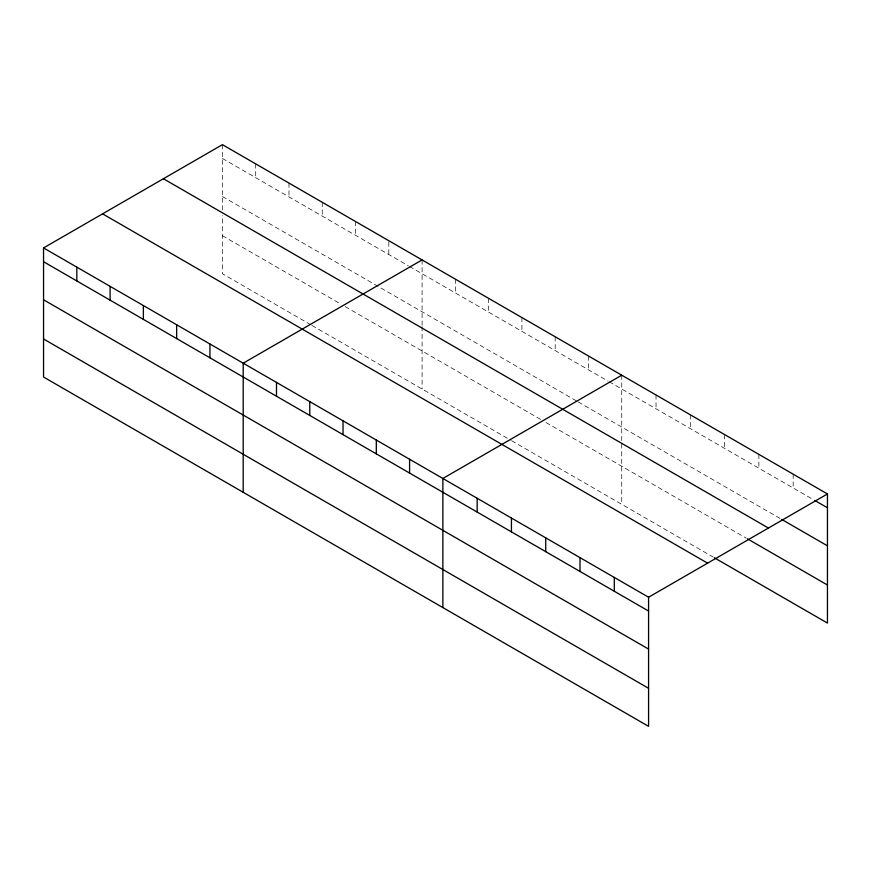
<?xml version="1.0" encoding="UTF-8"?>
<svg xmlns="http://www.w3.org/2000/svg" width="871" height="871" viewBox="0 0 871 871"><rect width="100%" height="100%" fill="white"/><g stroke="black" fill="none" stroke-linecap="round" stroke-linejoin="round"><path stroke-width="0.65" stroke-dasharray="4.36 3.27" d="M222.421 210.031L222.421 144.662M222.421 158.457L408.314 265.786M409.457 266.45L607.969 381.052M609.123 381.716L813.732 499.856M222.421 196.508L576.994 401.215M578.137 401.879L780.59 518.768M222.421 235.714L340.615 303.946M345.199 306.603L541.414 419.887M546.008 422.533L746.305 538.18M310.784 324.774L222.421 273.766L222.421 215.431M311.927 325.438L510.439 440.04M511.582 440.704L713.164 557.092M793.165 474.172L793.165 487.978M758.881 454.379L758.881 468.184M724.596 434.585L724.596 448.391M690.311 414.792L690.311 428.597M656.026 394.999L656.026 408.804M621.742 375.205L621.742 504.309M588.469 355.989L588.469 369.794M555.186 336.772L555.186 350.578M521.914 317.567L521.914 331.372M488.631 298.35L488.631 312.156M455.359 279.145L455.359 292.95M422.087 259.928L422.087 325.297M422.087 326.647L422.087 389.032M388.804 241.975L388.804 254.517M355.531 221.506L355.531 235.312M322.248 202.29L322.248 216.095M288.976 183.084L288.976 196.89M255.704 163.868L255.704 177.673"/><path stroke-width="1.31" d="M43.55 247.93L648.579 597.234L648.579 726.338L43.55 377.034L43.55 247.93L222.421 144.662L827.45 493.966L827.45 623.07L714.307 557.745M422.087 259.928L243.205 363.196L243.205 492.311M621.742 375.205L442.871 478.473L442.871 607.577M648.579 597.234L827.45 493.966M814.875 500.509L827.45 507.771M781.733 519.432L827.45 545.823M163.4 178.74L768.418 528.044M747.449 538.833L827.45 585.018M102.582 213.852L707.6 563.156M43.55 261.736L648.579 611.039M43.55 299.787L648.579 649.091M43.55 338.982L648.579 688.297M614.295 577.44L614.295 591.246M580.01 557.647L580.01 571.452M545.725 537.853L545.725 551.659M511.44 518.06L511.44 531.865M477.156 498.266L477.156 512.072M409.588 459.257L409.588 473.062M376.316 440.051L376.316 453.856M343.032 420.835L343.032 434.64M309.76 401.629L309.76 415.434M276.488 382.413L276.488 396.218M209.933 343.991L209.933 357.796M176.661 324.774L176.661 338.579M143.377 305.569L143.377 319.374M110.105 286.352L110.105 300.157M76.822 267.147L76.822 280.941"/></g></svg>
